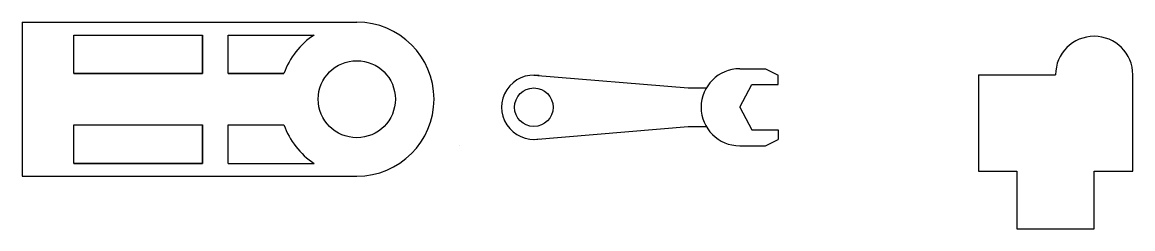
# Model space of a CAD drawing. Header units: millimetres. Extents: x 2142 to 3118, y 1111 to 1965.
# Drawn here: x 2254 to 3118, y 1804 to 1965 of the extents above.
import ezdxf

# ---------------------------------------------------------------- set-up
doc = ezdxf.new("R2010")
doc.units = ezdxf.units.MM
doc.layers.get('0').update_dxf_attribs({"color": 112})

msp = doc.modelspace()

# ---------------------------------------------------------------- linework, layer by layer
for p, q in [((2254.48, 1965.11), (2254.48, 1955.11)), ((2254.48, 1965.11), (2514.48, 1965.11)), ((2254.48, 1955.11), (2254.48, 1925.11)), ((2294.48, 1955.11), (2394.48, 1955.11)), ((2294.48, 1925.11), (2294.48, 1955.11)), ((2394.48, 1925.11), (2394.48, 1955.11)), ((2414.48, 1925.11), (2414.48, 1955.11)), ((2414.48, 1955.11), (2481.31, 1955.11)), ((2254.48, 1925.11), (2254.48, 1905.11)), ((2294.48, 1925.11), (2394.48, 1925.11)), ((2414.48, 1925.11), (2457.91, 1925.11)), ((2812.05, 1928.83), (2832.05, 1928.83)), ((2832.05, 1928.83), (2842.05, 1923.83)), ((2652.05, 1923.83), (2772.05, 1913.83)), ((2812.05, 1898.83), (2821.41, 1916.51)), ((2821.41, 1916.51), (2842.05, 1916.51)), ((2842.05, 1916.51), (2842.05, 1923.83)), ((2997.51, 1924.12), (2997.51, 1849.12)), ((2997.51, 1924.12), (3027.51, 1924.12)), ((3027.51, 1924.12), (3057.51, 1924.12)), ((3117.51, 1849.12), (3117.51, 1924.12)), ((2772.05, 1913.83), (2786.07, 1913.83)), ((2254.48, 1905.11), (2254.48, 1885.11)), ((2812.05, 1898.83), (2821.41, 1881.16)), ((2254.48, 1885.11), (2254.48, 1855.11)), ((2294.48, 1855.11), (2294.48, 1885.11)), ((2294.48, 1885.11), (2394.48, 1885.11)), ((2394.48, 1855.11), (2394.48, 1885.11)), ((2414.48, 1855.11), (2414.48, 1885.11)), ((2414.48, 1885.11), (2457.91, 1885.11)), ((2652.05, 1873.83), (2772.05, 1883.83)), ((2772.05, 1883.83), (2786.07, 1883.83)), ((2821.41, 1881.16), (2842.05, 1881.16)), ((2832.05, 1868.83), (2842.05, 1873.83)), ((2842.05, 1881.16), (2842.05, 1873.83)), ((2594.52, 1869.35), (2594.52, 1869.35)), ((2812.05, 1868.83), (2832.05, 1868.83)), ((2254.48, 1855.11), (2254.48, 1845.11)), ((2294.48, 1855.11), (2394.48, 1855.11)), ((2414.48, 1855.11), (2481.31, 1855.11)), ((2997.51, 1849.12), (3027.51, 1849.12)), ((3027.51, 1849.12), (3027.51, 1804.12)), ((3087.51, 1804.12), (3087.51, 1849.12)), ((3087.51, 1849.12), (3117.51, 1849.12)), ((2254.48, 1845.11), (2294.48, 1845.11)), ((2294.48, 1845.11), (2394.48, 1845.11)), ((2394.48, 1845.11), (2414.48, 1845.11)), ((2414.48, 1845.11), (2514.48, 1845.11)), ((3027.51, 1804.12), (3057.51, 1804.12)), ((3057.51, 1804.12), (3087.51, 1804.12))]:
    msp.add_line(p, q)
for points in [[(2394.48, 1925.11), (2294.48, 1925.11), (2294.48, 1955.11), (2394.48, 1955.11)], [(2394.48, 1885.11), (2394.48, 1855.11), (2294.48, 1855.11), (2294.48, 1885.11)]]:
    msp.add_lwpolyline(points, close=True)
for points in [[(2414.48, 1925.11), (2414.48, 1955.11), (2481.31, 1955.11, 0.162733), (2457.91, 1925.11)], [(2544.48, 1905.11, -1), (2484.48, 1905.11, -1)]]:
    msp.add_lwpolyline(points, format="xyb", close=True)
for centre, radius in [((2514.48, 1905.11), 30), ((2652.05, 1898.83), 15)]:
    msp.add_circle(centre, radius)
for centre, radius, start, end in [((2514.48, 1905.11), 60, 270, 90), ((2514.48, 1905.11), 60, 123.55731, 160.52878), ((3087.51, 1924.12), 30, 0, 180), ((2812.05, 1898.83), 30, 90, 270), ((2652.05, 1898.83), 25, 80.47272, 279.52728), ((2514.48, 1905.11), 60, 199.47122, 236.44269)]:
    msp.add_arc(centre, radius, start, end)

doc.saveas('drawing.dxf')
